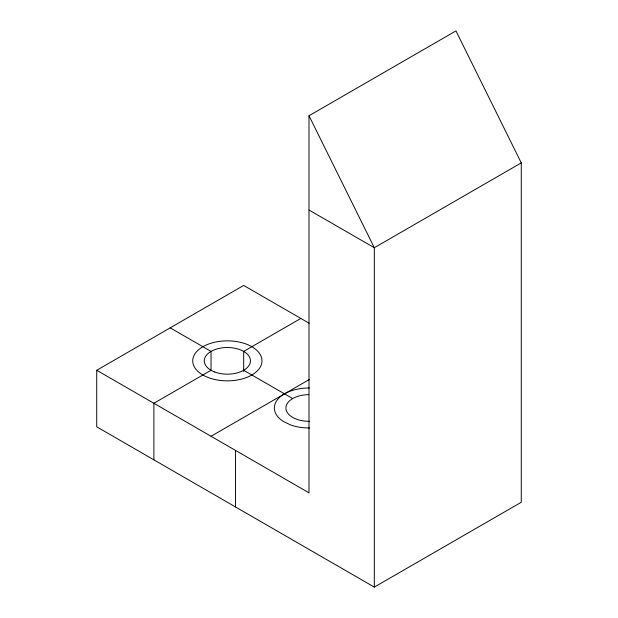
<?xml version="1.0" encoding="UTF-8"?>
<svg xmlns="http://www.w3.org/2000/svg" width="618" height="618" viewBox="0 0 618 618"><rect width="100%" height="100%" fill="white"/><g stroke="black" fill="none" stroke-linecap="round" stroke-linejoin="round"><path stroke-width="0.93" d="M308.629 394.655A23.09 13.333 0 0 0 293.272 398.224L291.596 399.228A23.09 13.333 0 0 0 292.09 417.065L292.94 417.567A23.09 13.333 0 0 0 309.371 421.314M96.732 370.275L309 492.832L309 115.744L455.953 30.9L521.268 162.882L521.268 502.256L374.315 587.1L96.732 426.837L96.732 370.275L243.685 285.431L309.116 323.214M521.268 162.882L374.315 247.725L309 210.012M211.032 370.275L153.882 403.276L153.882 459.838M300.835 318.432L243.685 351.426L243.685 371.557M211.032 436.269L309.603 379.367M170.213 327.857L211.032 351.426L211.032 370.599M243.685 370.275L292.677 398.564M309 115.744L374.315 247.725L374.315 587.1M235.52 450.406L235.52 506.969M309.548 427.98A34.639 20 0 0 1 290.607 424.929L283.639 421.607A34.639 20 0 0 1 284.504 393.844M285.416 393.342A34.639 20 0 0 1 309.355 387.988M202.866 374.995A34.639 20 0 0 0 260.819 366.026A34.639 20 0 0 0 218.393 341.538A34.639 20 0 0 0 202.866 374.995M214.786 372.028A23.09 13.333 0 0 0 250.421 361.545A23.09 13.333 0 0 0 216.879 348.969A23.09 13.333 0 0 0 214.786 372.028"/></g></svg>
